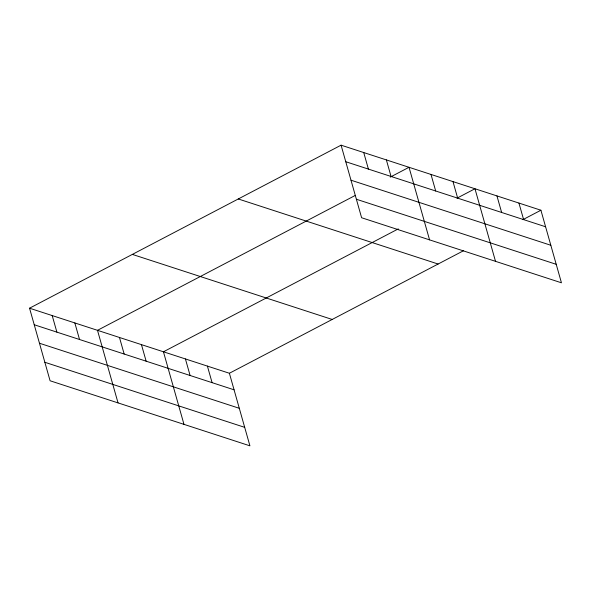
<?xml version="1.0" encoding="UTF-8"?>
<svg xmlns="http://www.w3.org/2000/svg" width="591" height="591" viewBox="0 0 591 591"><rect width="100%" height="100%" fill="white"/><g stroke="black" fill="none" stroke-linecap="round" stroke-linejoin="round"><path stroke-width="0.89" d="M29.55 308.199L229.389 373.261L249.919 445.828L50.087 380.774L29.55 308.199L341.081 145.172L540.913 210.226L561.45 282.801L361.611 217.739L341.081 145.172M355.176 195.473L97.493 330.325L118.03 402.892M390.259 177.108L409.024 167.29L429.561 239.857M398.275 228.894L163.441 351.793L183.978 424.36M457.02 198.155L474.972 188.758L495.502 261.325M229.389 373.261L463.403 250.791M522.961 219.623L540.913 210.226M345.765 161.72L545.596 226.774M350.995 180.203L550.827 245.265M356.38 199.248L556.22 264.31M238.276 198.968L438.108 264.029M132.354 254.403L332.194 319.458M34.234 324.755L234.066 389.809M39.464 343.238L239.303 408.3M44.857 362.283L244.689 427.345M518.935 203.068L523.619 219.623M496.95 195.916L501.633 212.465M452.987 181.6L457.67 198.148M431.002 174.448L435.685 190.996M386.374 159.917L391.057 176.465M363.724 152.544L368.407 169.092M207.404 366.102L212.088 382.65M185.419 358.951L190.103 375.499M141.456 344.634L146.14 361.182M119.478 337.476L124.162 354.031M74.843 322.952L79.526 339.5M52.2 315.579L56.884 332.127"/></g></svg>
